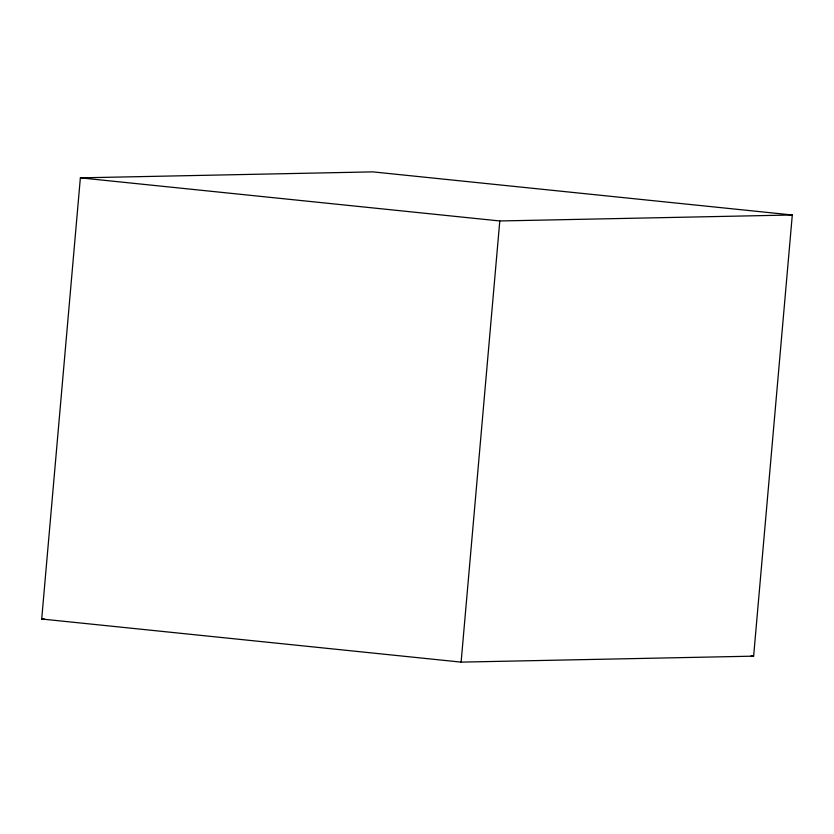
<?xml version="1.0" encoding="UTF-8"?>
<svg xmlns="http://www.w3.org/2000/svg" width="834" height="834" viewBox="0 0 834 834"><rect width="100%" height="100%" fill="white"/><g stroke="black" fill="none" stroke-linecap="round" stroke-linejoin="round"><path stroke-width="1.25" d="M41.7 619.016L80.366 177.85L372.881 171.877L792.3 214.984L753.634 656.149L461.119 662.123L41.7 619.016L44.296 618.953M461.119 662.123L499.785 220.968L792.3 214.984M80.366 177.85L499.785 220.968M751.048 655.878L753.634 656.149"/></g></svg>
